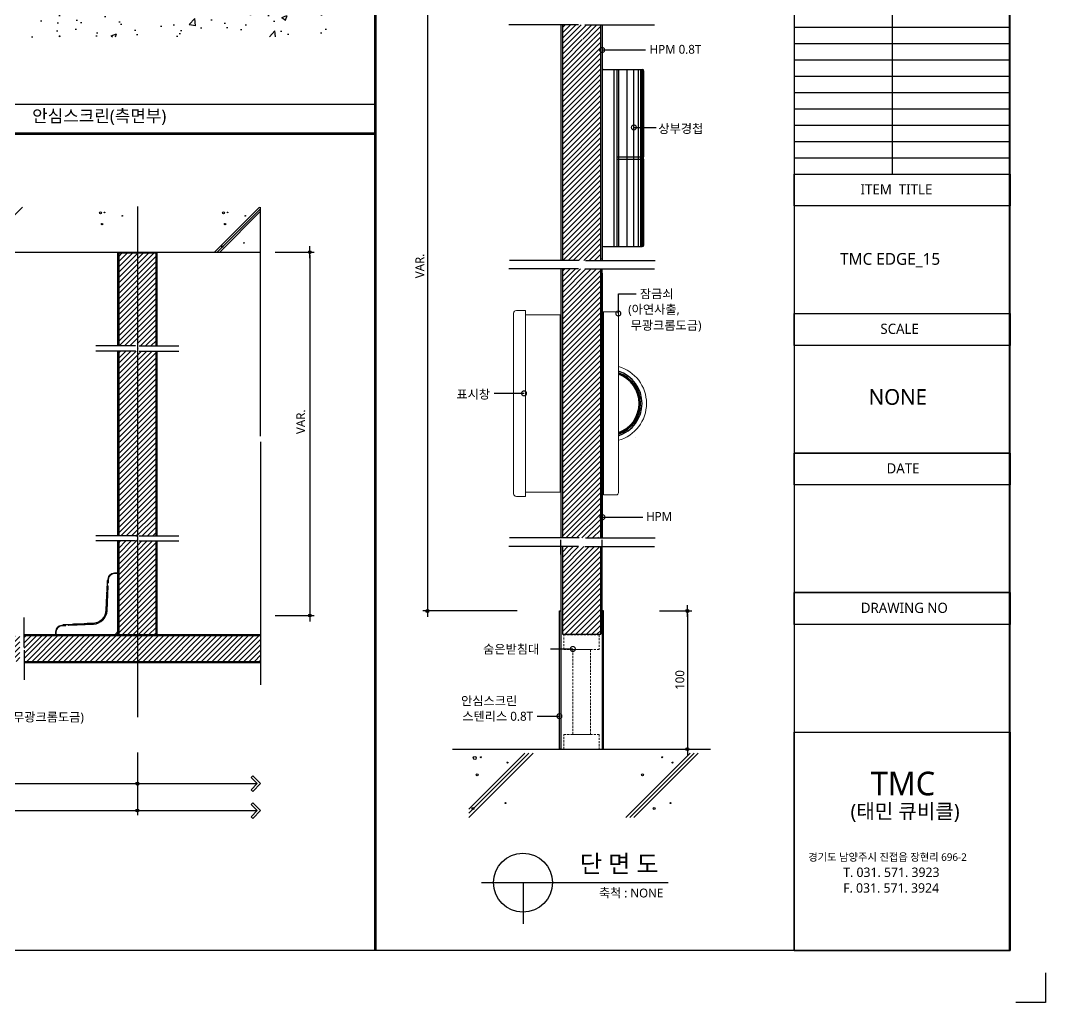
# Model space of a CAD drawing. Extents: x -256 to 8104, y -176 to 5714.
# Drawn here: x 4629 to 8104, y -176 to 3153 of the extents above; entities that cross this region are included whole.
import ezdxf
from ezdxf.enums import TextEntityAlignment as Align

# ---------------------------------------------------------------- set-up
doc = ezdxf.new("R2010")
doc.units = 0
doc.header["$LTSCALE"] = 30
doc.linetypes.add('CEN', pattern=[62, 60, -1, 0, -1])
doc.linetypes.add('HIDDEN', pattern=[0.375, 0.25, -0.125])
doc.layers.get('0').update_dxf_attribs({"linetype": 'CONTINUOUS'})
doc.layers.get('DEFPOINTS').update_dxf_attribs({"linetype": 'CONTINUOUS'})
for name, color, linetype in [('C', 2, 'CONTINUOUS'), ('curior-0Line', 252, 'CONTINUOUS'), ('DIM', 7, 'CONTINUOUS'), ('HAT', 8, 'CONTINUOUS'), ('HID', 9, 'HIDDEN'), ('TIT', 3, 'CONTINUOUS'), ('경첩', 4, 'CONTINUOUS'), ('문자', 3, 'CONTINUOUS'), ('부자재', 4, 'CONTINUOUS'), ('잠금쇠(회전형)', 4, 'CONTINUOUS'), ('중심선', 1, 'CEN'), ('치수', 1, 'CONTINUOUS'), ('판넬', 2, 'CONTINUOUS'), ('해치', 8, 'CONTINUOUS')]:
    doc.layers.add(name, color=color, linetype=linetype)
doc.styles.add('돋움', font='malgun.ttf')
doc.dimstyles.new('10', dxfattribs={"dimscale": 10, "dimtxt": 3, "dimasz": 1, "dimexe": 1.5, "dimexo": 2, "dimgap": 1, "dimtad": 1, "dimdec": 0, "dimlunit": 6, "dimtxsty": '돋움', "dimblk": 'DIMDOT', "dimcen": -1, "dimdle": 1.5, "dimclrt": 3, "dimazin": 3, "dimtfac": 1, "dimtdec": 0, "dimtix": 1, "dimtmove": 2, "dimatfit": 3, "dimldrblk": 'DIMDOT', "dimarcsym": 0})
pattern_1 = [(45, (136404.804, 5260.556), (-8.980256, 8.980256), [])]
pattern_2 = [(45, (136344.22, 5352.629), (-8.980256, 8.980256), [])]

# ---------------------------------------------------------------- blocks, each defined once
blk = doc.blocks.new('DIMDOT')
at = {"linetype": 'Continuous'}
blk.add_line((-2, 0), (2, 0), dxfattribs=at)
for radius in [0.5, 0.25]:
    blk.add_circle((0, 0), radius, dxfattribs=at)
blk = doc.blocks.new('*D412')
at = {"layer": 'DEFPOINTS', "color": 0}
for p in [(151058.6, 8926.7), (150734.6, 6587.7), (151058.6, 6587.7)]:
    blk.add_point(p, dxfattribs=at)
at = {"layer": 'DIM', "color": 0, "lineweight": -2, "ltscale": 10}
for p, q in [((151038.6, 8926.7), (150719.6, 8926.7)), ((150734.6, 8916.7), (150734.6, 6597.7)), ((151038.6, 6587.7), (150719.6, 6587.7))]:
    blk.add_line(p, q, dxfattribs=at)
at = {"layer": 'DIM', "color": 0, "lineweight": -2, "xscale": 10, "yscale": 10, "zscale": 10}
for p, rotation in [((150734.6, 8926.7), 90), ((150734.6, 6587.7), 270)]:
    blk.add_blockref('DIMDOT', p, dxfattribs=dict(at, rotation=rotation))
at = {"layer": 'DIM', "color": 3, "insert": (150709.3, 7757.2), "char_height": 30, "attachment_point": 5, "rotation": 90, "style": '돋움'}
blk.add_mtext('VAR.', dxfattribs=at)
blk = doc.blocks.new('A$C13EB2441')
for p, q in [((0.837, 7.375), (0.837, 14.115)), ((0.837, 6.74), (0.837, 0))]:
    blk.add_line(p, q)
blk = doc.blocks.new('_DOTSMALL')
at = {"color": 0, "linetype": 'ByBlock', "const_width": 0.5}
blk.add_lwpolyline([(-0.0625, 0, 1), (0.0625, 0, 1)], format="xyb", close=True, dxfattribs=at)
blk = doc.blocks.new('A$C63EC304E')
at = {"layer": '치수', "color": 1, "xscale": 2.5, "yscale": 2.5, "zscale": 2.5, "rotation": 234.3098741996962}
blk.add_blockref('_DOTSMALL', (0.31, 0.31), dxfattribs=at)
blk = doc.blocks.new('A$C2BC9653E')
at = {"layer": '치수', "xscale": 0.3333333333333333, "yscale": 0.3333333333333333, "zscale": 0.3333333333333333}
blk.add_blockref('A$C63EC304E', (0, 0), dxfattribs=at)
blk = doc.blocks.new('A$C7FC71301')
at = {"layer": '치수', "rotation": 180}
blk.add_blockref('A$C2BC9653E', (0.208, 0.208), dxfattribs=at)
blk = doc.blocks.new('A$C4A20372B')
at = {"layer": '치수'}
blk.add_blockref('A$C7FC71301', (0, 0), dxfattribs=at)
blk = doc.blocks.new('A$C566469F5')
at = {"layer": '치수'}
blk.add_blockref('A$C4A20372B', (0, 0), dxfattribs=at)
blk = doc.blocks.new('A$C7E317CD4')
at = {"layer": '해치', "xscale": 2, "yscale": 2, "zscale": 2}
blk.add_blockref('A$C566469F5', (0, 0), dxfattribs=at)
blk = doc.blocks.new('A$C601D7F27')
at = {"layer": '치수'}
blk.add_blockref('A$C7E317CD4', (0, 0), dxfattribs=at)
blk = doc.blocks.new('A$C38802C08')
at = {"layer": '치수'}
blk.add_blockref('A$C601D7F27', (0, 0), dxfattribs=at)
blk = doc.blocks.new('*D413')
at = {"layer": 'DEFPOINTS', "color": 0}
for p in [(151502.1, 6587.7), (151502.1, 6119.4), (151616.4, 6119.4)]:
    blk.add_point(p, dxfattribs=at)
at = {"layer": 'DIM', "color": 0, "lineweight": -2, "ltscale": 10}
for p, q in [((151522.1, 6587.7), (151631.4, 6587.7)), ((151616.4, 6577.7), (151616.4, 6129.4)), ((151522.1, 6119.4), (151631.4, 6119.4))]:
    blk.add_line(p, q, dxfattribs=at)
at = {"layer": 'DIM', "color": 0, "lineweight": -2, "xscale": 10, "yscale": 10, "zscale": 10}
for p, rotation in [((151616.4, 6587.7), 90), ((151616.4, 6119.4), 270)]:
    blk.add_blockref('DIMDOT', p, dxfattribs=dict(at, rotation=rotation))
at = {"layer": 'DIM', "color": 3, "insert": (151590.8, 6353.6), "char_height": 30, "attachment_point": 5, "rotation": 90, "style": '돋움'}
blk.add_mtext('100', dxfattribs=at)
blk = doc.blocks.new('*D418')
at = {"layer": 'DEFPOINTS', "color": 0}
for p in [(144997.6, 6128.1), (149751.5, 6128.1), (149751.5, 5911)]:
    blk.add_point(p, dxfattribs=at)
at = {"layer": 'DIM', "color": 0, "lineweight": -2, "ltscale": 10}
for p, q in [((144997.6, 6108.1), (144997.6, 5896)), ((149751.5, 6108.1), (149751.5, 5896)), ((145007.6, 5911), (149741.5, 5911))]:
    blk.add_line(p, q, dxfattribs=at)
at = {"layer": 'DIM', "color": 0, "lineweight": -2, "xscale": 10, "yscale": 10, "zscale": 10, "rotation": 180}
blk.add_blockref('DIMDOT', (144997.6, 5911), dxfattribs=at)
at = {"layer": 'DIM', "color": 0, "lineweight": -2, "xscale": 10, "yscale": 10, "zscale": 10}
blk.add_blockref('DIMDOT', (149751.5, 5911), dxfattribs=at)
at = {"layer": 'DIM', "color": 3, "insert": (147374.6, 5940.6), "char_height": 30, "attachment_point": 5, "style": '돋움'}
blk.add_mtext('설계치수', dxfattribs=at)
blk = doc.blocks.new('*D419')
at = {"layer": 'DEFPOINTS', "color": 0}
for p in [(148600.7, 6128.1), (149751.5, 6128.1), (149751.5, 6002.4)]:
    blk.add_point(p, dxfattribs=at)
at = {"layer": 'DIM', "color": 0, "lineweight": -2, "ltscale": 10}
for p, q in [((148600.7, 6108.1), (148600.7, 5987.4)), ((149751.5, 6108.1), (149751.5, 5987.4)), ((148610.7, 6002.4), (149741.5, 6002.4))]:
    blk.add_line(p, q, dxfattribs=at)
at = {"layer": 'DIM', "color": 0, "lineweight": -2, "xscale": 10, "yscale": 10, "zscale": 10, "rotation": 180}
blk.add_blockref('DIMDOT', (148600.7, 6002.4), dxfattribs=at)
at = {"layer": 'DIM', "color": 0, "lineweight": -2, "xscale": 10, "yscale": 10, "zscale": 10}
blk.add_blockref('DIMDOT', (149751.5, 6002.4), dxfattribs=at)
at = {"layer": 'DIM', "color": 3, "insert": (149176.1, 6032.1), "char_height": 30, "attachment_point": 5, "style": '돋움'}
blk.add_mtext('설계치수', dxfattribs=at)
blk = doc.blocks.new('*D421')
at = {"layer": 'DEFPOINTS', "color": 0}
for p in [(150198.4, 7803.8), (150198.4, 6572.4), (150336.2, 6572.4)]:
    blk.add_point(p, dxfattribs=at)
at = {"layer": 'DIM', "color": 0, "lineweight": -2, "ltscale": 10}
for p, q in [((150218.4, 7803.8), (150351.2, 7803.8)), ((150336.2, 7793.8), (150336.2, 6582.4)), ((150218.4, 6572.4), (150351.2, 6572.4))]:
    blk.add_line(p, q, dxfattribs=at)
at = {"layer": 'DIM', "color": 0, "lineweight": -2, "xscale": 10, "yscale": 10, "zscale": 10}
for p, rotation in [((150336.2, 7803.8), 90), ((150336.2, 6572.4), 270)]:
    blk.add_blockref('DIMDOT', p, dxfattribs=dict(at, rotation=rotation))
at = {"layer": 'DIM', "color": 3, "insert": (150305.4, 7229), "char_height": 30, "attachment_point": 5, "rotation": 90, "style": '돋움'}
blk.add_mtext('VAR.', dxfattribs=at)
blk = doc.blocks.new('A$C06B31977')
for p, q in [((1.26, 11.06), (1.26, 21.17)), ((1.26, 10.11), (1.26, 0))]:
    blk.add_line(p, q)
blk = doc.blocks.new('EDGE_15', base_point=(144726.3, 5436.3))
at = {"layer": 'HAT'}
h = blk.add_hatch(dxfattribs=at)
h.set_pattern_fill('ANSI31', color=256, scale=4, style=0)
h.set_pattern_definition(pattern_1)
edge = h.paths.add_edge_path()
edge.add_line((151322.4, 8525.9), (151263, 8525.9))
edge.add_arc((151260.9, 8525.9), 2.08, -54.3099, 0, ccw=False)
edge.add_arc((151260.9, 8525.9), 2.08, 125.6901, 305.6901, ccw=False)
edge.add_arc((151260.9, 8525.9), 2.08, 0, 125.6901, ccw=False)
edge.add_line((151263, 8525.9), (151322.4, 8525.9))
edge.add_line((151322.4, 8525.9), (151322.4, 8574.7))
edge.add_line((151322.4, 8574.7), (151312.2, 8574.7))
edge.add_spline(control_points=[(151309.3, 8566.9), (151310.3, 8569.5), (151311.2, 8572.1), (151312.2, 8574.7)], knot_values=[0, 0, 0, 0, 0.152076, 0.152076, 0.152076, 0.152076], degree=3, periodic=0)
edge.add_line((151312.2, 8574.7), (151257.4, 8574.7))
edge.add_line((151257.4, 8574.7), (151257.4, 7776.1))
edge.add_line((151257.4, 7776.1), (151314.1, 7776.1))
edge.add_spline(control_points=[(151314.1, 7776.1), (151317.3, 7784.9), (151320.3, 7792.7), (151322.4, 7796.5)], knot_values=[0.152076, 0.152076, 0.152076, 0.152076, 0.673721, 0.673721, 0.673721, 0.673721], degree=3, periodic=0)
edge.add_spline(control_points=[(151324.8, 7776.1), (151325.4, 7786.2), (151326.4, 7801.5), (151323.5, 7798.5), (151322.4, 7796.5)], knot_values=[0.673721, 0.673721, 0.673721, 0.673721, 1.332503, 1.60798, 1.60798, 1.60798, 1.60798], degree=3, periodic=0)
edge.add_line((151322.4, 7796.5), (151322.4, 8525.9))
h.paths.add_polyline_path([(151257.4, 8574.7), (151192.4, 8574.7), (151192.4, 7776.1), (151257.4, 7776.1)])
h = blk.add_hatch(dxfattribs=at)
h.set_pattern_fill('ANSI31', color=256, scale=4, style=0)
h.set_pattern_definition(pattern_1)
h.paths.add_polyline_path([(151257.4, 7290.6), (151192.4, 7290.6), (151192.4, 6835.1), (151257.4, 6835.1), (151257.4, 6944.5, -0.567825), (151257.4, 6948.1)])
h.paths.add_polyline_path([(151322.4, 7290.6), (151257.4, 7290.6), (151257.4, 6948.1, -0.582142), (151260.6, 6946.3), (151322.4, 6946.3)])
edge = h.paths.add_edge_path()
edge.add_line((151322.4, 6946.3), (151260.6, 6946.3))
edge.add_arc((151258.5, 6946.3), 2.08, -54.3099, 0, ccw=False)
edge.add_arc((151258.5, 6946.3), 2.08, 239.178, 305.6901, ccw=False)
edge.add_line((151257.4, 6944.5), (151257.4, 6835.1))
edge.add_line((151257.4, 6835.1), (151314.1, 6835.1))
edge.add_spline(control_points=[(151314.1, 6835.1), (151317.3, 6843.8), (151320.3, 6851.7), (151322.4, 6855.5)], knot_values=[0.152076, 0.152076, 0.152076, 0.152076, 0.673721, 0.673721, 0.673721, 0.673721], degree=3, periodic=0)
edge.add_line((151322.4, 6855.5), (151322.4, 6946.3))
h.paths.add_polyline_path([(151257.4, 7747.1), (151192.4, 7747.1), (151192.4, 7290.6), (151257.4, 7290.6)])
edge = h.paths.add_edge_path()
edge.add_line((151322.4, 7747.1), (151312.2, 7747.1))
edge.add_spline(control_points=[(151309.3, 7739.3), (151310.3, 7741.9), (151311.2, 7744.6), (151312.2, 7747.1)], knot_values=[0, 0, 0, 0, 0.152076, 0.152076, 0.152076, 0.152076], degree=3, periodic=0)
edge.add_line((151312.2, 7747.1), (151257.4, 7747.1))
edge.add_line((151257.4, 7747.1), (151257.4, 7290.6))
edge.add_line((151257.4, 7290.6), (151322.4, 7290.6))
edge.add_line((151322.4, 7290.6), (151322.4, 7747.1))
at = {"layer": 'HAT', "transparency": 33554687}
h = blk.add_hatch(dxfattribs=at)
h.set_pattern_fill('ANSI31', color=256, scale=4, style=0)
h.set_pattern_definition(pattern_1)
h.paths.add_polyline_path([(151246.8, 6806.1), (151192.4, 6806.1), (151192.4, 6509.3), (151257.4, 6509.3), (151257.4, 6806.1)])
h.paths.add_polyline_path([(151322.4, 6806.1), (151269.1, 6806.1), (151257.4, 6806.1), (151257.4, 6509.3), (151322.4, 6509.3)])
at = {"layer": '해치'}
h = blk.add_hatch(dxfattribs=at)
h.set_pattern_fill('AR-CONC', color=256, style=0)
h.set_pattern_definition([(50, (147942.97, 7100.55), (182.185, -15.939), [19.05, -209.55]), (355, (147942.97, 7100.55), (-35.243, 191.057), [15.24, -167.64]), (100.451, (147958.15, 7099.22), (146.943, 175.117), [16.19, -178.09]), (46.184, (147942.97, 7151.35), (271.079, -42.042), [28.575, -314.325]), (96.636, (147965.56, 7147.84), (237.404, 247.426), [24.285, -267.135]), (351.184, (147942.97, 7151.35), (237.405, 247.425), [22.86, -251.46]), (21, (147968.37, 7138.65), (151.615, -102.2655), [19.05, -209.55]), (326, (147968.37, 7138.65), (61.802, 184.188), [15.24, -167.64]), (71.4514, (147981, 7130.12), (213.416, 81.923), [16.19, -178.09]), (37.5, (147942.97, 7100.545), (3.0886, 84.555), [0, -165.608, 0, -170.18, 0, -168.275]), (7.5, (147942.97, 7100.545), (66.8197, 100.1806), [0, -97.028, 0, -161.798, 0, -64.135]), (327.5, (147886.33, 7100.545), (135.5906, -5.7287), [0, -63.5, 0, -198.12, 0, -262.89]), (317.5, (147860.93, 7100.55), (148.129, 25.4265), [0, -82.55, 0, -131.572, 0, -186.69])])
h.paths.add_polyline_path([(150422.5, 8534.3), (150422.5, 8637.3), (149372.4, 8637.3), (149372.4, 8534.3)])
h = blk.add_hatch(dxfattribs=at)
h.set_pattern_fill('ANSI31', color=256, scale=4, style=0)
h.set_pattern_definition([(45, (-126558.86, -50643.982), (-8.9802561, 8.9802561), [])])
edge = h.paths.add_edge_path()
edge.add_line((149751.5, 7800.5), (149689.1, 7800.5))
edge.add_line((149689.1, 7800.5), (149688.2, 7799.6))
edge.add_line((149688.2, 7799.6), (149688.2, 7699.2))
edge.add_line((149688.2, 7699.2), (149731.1, 7699.2))
edge.add_line((149731.1, 7699.2), (149731.1, 7657.6))
edge.add_line((149731.1, 7657.6), (149688.2, 7657.6))
edge.add_line((149688.2, 7657.6), (149688.2, 7485.9))
edge.add_line((149688.2, 7485.9), (149744.8, 7485.9))
edge.add_spline(control_points=[(149744.8, 7485.9), (149747.6, 7493.6), (149753.6, 7508.9), (149749.7, 7478), (149751.3, 7475.5), (149751.5, 7475.5)], knot_values=[0.456227, 0.456227, 0.456227, 0.456227, 2.847595, 6.178025, 6.737145, 6.737145, 6.737145, 6.737145], degree=3, periodic=0)
edge.add_spline(control_points=[(149751.2, 7475.7), (149751.3, 7478.7), (149751.3, 7481.5), (149750.8, 7481.8), (149750.7, 7481.8)], knot_values=[0.891967, 0.891967, 0.891967, 0.891967, 1.280656, 1.337888, 1.337888, 1.337888, 1.337888], degree=3, periodic=0)
edge.add_line((149751.5, 7475.5), (149751.5, 7800.5))
edge = h.paths.add_edge_path()
edge.add_line((149814.9, 7800.5), (149751.5, 7800.5))
edge.add_line((149751.5, 7800.5), (149751.5, 7475.5))
edge.add_spline(control_points=[(149751.5, 7475.5), (149752.7, 7475.3), (149754.9, 7479.6), (149757.6, 7485.9)], knot_values=[6.737145, 6.737145, 6.737145, 6.737145, 8.913909, 8.913909, 8.913909, 8.913909], degree=3, periodic=0)
edge.add_spline(control_points=[(149757.6, 7485.9), (149759.6, 7490.7), (149762, 7496.7), (149764.3, 7502.7)], knot_values=[8.913909, 8.913909, 8.913909, 8.913909, 10.573873, 10.573873, 10.573873, 10.573873], degree=3, periodic=0)
edge.add_line((149757.6, 7485.9), (149814.9, 7485.9))
edge.add_line((149814.9, 7485.9), (149814.9, 7657.6))
edge.add_line((149814.9, 7657.6), (149772, 7657.6))
edge.add_line((149772, 7657.6), (149772, 7699.2))
edge.add_line((149772, 7699.2), (149814.9, 7699.2))
edge.add_line((149814.9, 7699.2), (149814.9, 7800.5))
h.paths.add_polyline_path([(149814.9, 7699.2), (149772, 7699.2), (149772, 7657.6), (149814.9, 7657.6)], flags=16)
h.paths.add_polyline_path([(149731.1, 7699.2), (149688.2, 7699.2), (149688.2, 7657.6), (149731.1, 7657.6)], flags=16)
h = blk.add_hatch(dxfattribs=at)
h.set_pattern_fill('ANSI31', color=256, scale=4, style=0)
h.set_pattern_definition([(45, (149751.543, 7155.466), (-8.98026, 8.98026), [])])
h.paths.add_polyline_path([(149814.9, 7468.8), (149688.2, 7468.8), (149688.2, 6842.1), (149814.9, 6842.1)])
at = {"layer": '해치', "transparency": 33554687}
h = blk.add_hatch(dxfattribs=at)
h.set_pattern_fill('ANSI31', color=256, scale=4)
h.set_pattern_definition(pattern_2)
edge = h.paths.add_edge_path()
edge.add_spline(control_points=[(149751.5, 6814.6), (149751.3, 6814.6), (149750.2, 6816.4), (149751, 6826.3), (149751.2, 6831.9)], knot_values=[1.337888, 1.337888, 1.337888, 1.337888, 1.524261, 2.245715, 2.245715, 2.245715, 2.245715], degree=3, periodic=0)
edge.add_spline(control_points=[(149751.5, 6831.7), (149751.3, 6831.7), (149749.7, 6834.2), (149753.6, 6865.1), (149747.6, 6849.8), (149744.8, 6842.1)], knot_values=[0.152076, 0.152076, 0.152076, 0.152076, 0.338449, 1.448592, 2.245715, 2.245715, 2.245715, 2.245715], degree=3, periodic=0)
edge.add_spline(control_points=[(149751.2, 6831.9), (149751.3, 6834.9), (149751.3, 6837.7), (149750.8, 6838), (149750.7, 6838)], knot_values=[0.891967, 0.891967, 0.891967, 0.891967, 1.280656, 1.337888, 1.337888, 1.337888, 1.337888], degree=3, periodic=0)
edge.add_spline(control_points=[(149750.7, 6838), (149749.7, 6838.1), (149747.4, 6832.1), (149744.8, 6825)], knot_values=[0.152076, 0.152076, 0.152076, 0.152076, 0.891967, 0.891967, 0.891967, 0.891967], degree=3, periodic=0)
edge.add_spline(control_points=[(149743.2, 6820.5), (149743.7, 6822), (149744.2, 6823.6), (149744.8, 6825)], knot_values=[0, 0, 0, 0, 0.152076, 0.152076, 0.152076, 0.152076], degree=3, periodic=0)
edge.add_line((149744.8, 6825), (149688.2, 6825))
edge.add_line((149688.2, 6825), (149688.2, 6652.6))
edge.add_line((149688.2, 6652.6), (149732.9, 6652.6))
edge.add_line((149732.9, 6652.6), (149732.9, 6611))
edge.add_line((149732.9, 6611), (149688.2, 6611))
edge.add_line((149688.2, 6611), (149688.2, 6506.8))
edge.add_line((149688.2, 6506.8), (149751.5, 6506.8))
edge.add_line((149751.5, 6506.8), (149751.5, 6814.5))
h.paths.add_polyline_path([(149814.9, 6652.6), (149770.1, 6652.6), (149770.1, 6611), (149814.9, 6611)])
h.paths.add_polyline_path([(149732.9, 6652.6), (149688.2, 6652.6), (149688.2, 6611), (149732.9, 6611)], flags=16)
h = blk.add_hatch(dxfattribs=at)
h.set_pattern_fill('ANSI31', color=256, scale=4)
h.set_pattern_definition(pattern_2)
h.paths.add_polyline_path([(149814.9, 6764), (149751.5, 6764), (149751.5, 6506.8), (149814.9, 6506.8), (149814.9, 6611), (149770.1, 6611), (149770.1, 6652.6), (149814.9, 6652.6)])
edge = h.paths.add_edge_path()
edge.add_line((149814.9, 6825), (149757.6, 6825))
edge.add_spline(control_points=[(149757.6, 6825), (149754.9, 6818.7), (149752.7, 6814.4), (149751.5, 6814.6)], knot_values=[2.245715, 2.245715, 2.245715, 2.245715, 2.971303, 2.971303, 2.971303, 2.971303], degree=3, periodic=0)
edge.add_line((149751.5, 6814.6), (149751.5, 6764))
edge.add_line((149751.5, 6764), (149814.9, 6764))
edge.add_line((149814.9, 6764), (149814.9, 6825))
h = blk.add_hatch(dxfattribs=at)
h.set_pattern_fill('ANSI31', color=256, scale=4, style=0)
h.set_pattern_definition(pattern_2)
h.paths.add_polyline_path([(149367.6, 6455.2), (149367.6, 6464.7), (149367.6, 6503.4), (149751.5, 6503.4), (149751.5, 6416.8), (149367.6, 6416.8)])
edge = h.paths.add_edge_path()
edge.add_line((149353, 6455.2), (149353, 6464.7))
edge.add_line((149353, 6464.7), (149353, 6503.4))
edge.add_line((149353, 6503.4), (148720.5, 6503.4))
edge.add_line((148720.5, 6503.4), (148720.5, 6462.2))
edge.add_arc((148720.5, 6460.1), 2.08, -35.6901, 90, ccw=False)
edge.add_arc((148720.5, 6460.1), 2.08, 270, 324.3099, ccw=False)
edge.add_line((148720.5, 6458), (148720.5, 6416.8))
edge.add_line((148720.5, 6416.8), (149353, 6416.8))
edge.add_line((149353, 6416.8), (149353, 6455.2))
h.paths.add_polyline_path([(148595.7, 6503.4), (148595.7, 6416.8), (148720.5, 6416.8), (148720.5, 6458, -0.610943), (148718.9, 6461.3, -0.241509), (148720.5, 6462.2), (148720.5, 6503.4)])
h.paths.add_polyline_path([(150169.2, 6503.4), (149751.5, 6503.4), (149751.5, 6416.8), (150169.2, 6416.8)])
at = {"color": 8}
blk.add_line((149173, 8305.6), (150558.3, 8305.6), dxfattribs=at)
for p, q in [((150169.2, 7180.2), (150169.2, 7956.9)), ((144997.6, 7803.8), (150169.2, 7803.8)), ((149744.9, 7485.9), (149610.1, 7485.9)), ((149757.6, 7485.9), (149892.4, 7485.9)), ((150169.2, 7161.1), (150169.2, 6337.8)), ((149744.9, 6842.1), (149610.1, 6842.1)), ((149757.6, 6842.1), (149892.4, 6842.1)), ((150820.3, 6119.4), (151694.6, 6119.4))]:
    blk.add_line(p, q)
at = {"color": 2}
for p, q in [((152830.4, 5360.6), (152830.4, 5260.6)), ((152830.4, 5360.6), (152830.4, 5260.6)), ((152830.4, 5360.6), (152830.4, 5260.6)), ((152830.4, 5260.6), (152730.4, 5260.6)), ((152830.4, 5260.6), (152730.4, 5260.6)), ((152830.4, 5260.6), (152730.4, 5260.6))]:
    blk.add_line(p, q, dxfattribs=at)
for points in [[(144725.6, 10974.7), (151977.9, 10974.7), (151977.9, 5436.4), (144725.6, 5436.4)], [(144725.6, 10974.7), (151977.9, 10974.7), (151977.9, 5436.4), (144725.6, 5436.4)], [(144725.6, 10974.7), (152707.5, 10974.7), (152707.5, 5436.4), (144725.6, 5436.4)], [(151182.4, 6587.7), (151187.4, 6587.7), (151187.4, 6119.4), (151182.4, 6119.4)], [(151332.4, 6587.7), (151327.4, 6587.7), (151327.4, 6119.4), (151332.4, 6119.4)]]:
    blk.add_lwpolyline(points, close=True, dxfattribs=at)
at = {"color": 8, "const_width": 10}
for points in [[(150558.3, 5436.4), (150558.3, 10974.7)], [(144773.7, 8205.6), (150558.3, 8205.6)]]:
    blk.add_lwpolyline(points, dxfattribs=at)
at = {"layer": 'C'}
for p, q in [((151192.4, 8574.7), (151192.4, 7776.1)), ((151322.4, 7776.1), (151322.4, 8574.7)), ((151192.4, 7747.1), (151192.4, 6835.1)), ((151322.4, 6835.1), (151322.4, 7747.1)), ((151192.4, 6806.1), (151192.4, 6509.3)), ((151322.4, 6509.3), (151322.4, 6806.1)), ((150169.2, 6503.4), (149367.6, 6503.4)), ((151192.4, 6509.3), (151322.4, 6509.3)), ((149367.6, 6416.8), (150169.2, 6416.8))]:
    blk.add_line(p, q, dxfattribs=at)
at = {"layer": 'curior-0Line'}
for p, q in [((151977.9, 10974.7), (151977.9, 5437.2)), ((152310.5, 8622.3), (152310.5, 8068.5)), ((151978.3, 8566.9), (152710.4, 8566.9)), ((151978.3, 8511.5), (152710.4, 8511.5)), ((151978.3, 8456.1), (152710.4, 8456.1)), ((151978.3, 8400.8), (152710.4, 8400.8)), ((151978.3, 8345.4), (152710.4, 8345.4)), ((151978.3, 8290), (152710.4, 8290)), ((151978.3, 8234.6), (152710.4, 8234.6)), ((151978.3, 8179.3), (152710.4, 8179.3)), ((151978.3, 8123.9), (152710.4, 8123.9)), ((151978.3, 8068.5), (152710.4, 8068.5))]:
    blk.add_line(p, q, dxfattribs=at)
for points in [[(152710.4, 10974.7), (151977.9, 10974.7), (151977.9, 5436.4), (152710.4, 5436.4)], [(151978.3, 8068.5), (152710.4, 8068.5), (152710.4, 7960.8), (151978.3, 7960.8)], [(151978.3, 7595.6), (152710.4, 7595.6), (152710.4, 7487.9), (151978.3, 7487.9)], [(151978.3, 6649.8), (152710.4, 6649.8), (152710.4, 7122.7), (151978.3, 7122.7)], [(151978.3, 7122.7), (152710.4, 7122.7), (152710.4, 7015), (151978.3, 7015)], [(151978.3, 6176.9), (152710.4, 6176.9), (152710.4, 6649.8), (151978.3, 6649.8)], [(151978.3, 6649.8), (152710.4, 6649.8), (152710.4, 6542.1), (151978.3, 6542.1)], [(152710.4, 5437.2), (151978.6, 5437.2), (151978.6, 6176.9), (152710.4, 6176.9)]]:
    blk.add_lwpolyline(points, close=True, dxfattribs=at)
at = {"layer": 'DIM', "ltscale": 10}
for p, q in [((150136.8, 6023.5), (150142.5, 6029.2)), ((150157.8, 6002.4), (150136.8, 6023.5)), ((150169.2, 6002.4), (150142.5, 6029.2)), ((149751.5, 6002.4), (150157.8, 6002.4)), ((150157.8, 6002.4), (150136.8, 5981.4)), ((150136.8, 5981.4), (150142.5, 5975.7)), ((150169.2, 6002.4), (150142.5, 5975.7)), ((149751.5, 5911), (150157.8, 5911)), ((150136.8, 5932), (150142.5, 5937.8)), ((150157.8, 5911), (150136.8, 5932)), ((150157.8, 5911), (150136.8, 5889.9)), ((150169.2, 5911), (150142.5, 5937.8)), ((150169.2, 5911), (150142.5, 5884.2)), ((150136.8, 5889.9), (150142.5, 5884.2))]:
    blk.add_line(p, q, dxfattribs=at)
at = {"layer": 'HAT'}
for radius, start, end in [(114.6, 287.404, 72.596), (109.6, 288.2251, 71.7749), (106.6, 288.7568, 71.2432), (104.6, 289.1292, 70.8708)]:
    blk.add_arc((151348.1, 7291.1), radius, start, end, dxfattribs=at)
at = {"layer": 'HID', "lineweight": 15}
for points in [[(151197.4, 6506.9), (151317.4, 6506.9), (151317.4, 6456.9), (151197.4, 6456.9)], [(151227.4, 6456.9), (151287.4, 6456.9), (151287.4, 6169.4), (151227.4, 6169.4)], [(151197.4, 6169.4), (151317.4, 6169.4), (151317.4, 6119.4), (151197.4, 6119.4)]]:
    blk.add_lwpolyline(points, close=True, dxfattribs=at)
at = {"layer": 'TIT', "color": 7}
for p, q in [((150918.7, 5666.8), (151551.4, 5666.8)), ((151059, 5666.8), (151059, 5526.8))]:
    blk.add_line(p, q, dxfattribs=at)
blk.add_circle((151058.7, 5666.8), 100, dxfattribs=at)
at = {"layer": '경첩', "color": 4, "linetype": 'Continuous', "lineweight": 15}
for p, q in [((149673.6, 6714.4), (149673.6, 6716.8)), ((149684.2, 6716.8), (149673.6, 6716.8)), ((149673.6, 6714.4), (149684.2, 6714.4)), ((149684.2, 6714.4), (149684.2, 6716.8)), ((149684.2, 6694.4), (149684.2, 6714.4)), ((149650.6, 6672.5), (149646.6, 6588.8)), ((149648.8, 6685.7), (149647.7, 6660.5)), ((149648.8, 6685.7), (149651.1, 6683.5)), ((149649.9, 6691.3), (149651.4, 6689.8)), ((149651.7, 6695.9), (149650.6, 6672.5)), ((149653.4, 6682.3), (149654, 6695.8)), ((149684.2, 6691.1), (149684.2, 6693.4)), ((149684.2, 6691.1), (149684.2, 6520.8)), ((149646.8, 6641.6), (149645.5, 6614.8)), ((149646.8, 6641.6), (149649, 6639.3)), ((149647.2, 6651), (149646.9, 6644.7)), ((149646.9, 6644.7), (149649.1, 6642.5)), ((149647.2, 6651), (149649.4, 6648.8)), ((149647.4, 6654.2), (149649.6, 6651.9)), ((149647.7, 6660.5), (149649.9, 6658.2)), ((149648.9, 6588.7), (149652.9, 6672.4)), ((149645.2, 6608.5), (149644.8, 6600)), ((149645.2, 6608.5), (149647.4, 6606.3)), ((149645.5, 6614.7), (149645.3, 6610.8)), ((149645.3, 6610.8), (149647.5, 6608.5)), ((149645.5, 6614.8), (149647.7, 6612.6)), ((149645.5, 6614.7), (149647.7, 6612.5)), ((149639.1, 6570.1), (149640.8, 6568.3)), ((149640.2, 6572.3), (149641.9, 6570.5)), ((149641.7, 6576), (149643.5, 6574.2)), ((149645.1, 6578.9), (149643.1, 6580.9)), ((149643.2, 6580.9), (149645.1, 6579)), ((149643.8, 6584.4), (149645.9, 6582.3)), ((149644.1, 6586.4), (149646.2, 6584.3)), ((149644.6, 6594.9), (149644.3, 6588.9)), ((149644.8, 6599), (149644.6, 6595.9)), ((149644.6, 6595.9), (149646.8, 6593.6)), ((149644.6, 6595.9), (149644.6, 6594.9)), ((149644.6, 6594.9), (149646.8, 6592.7)), ((149644.8, 6600), (149647, 6597.7)), ((149644.8, 6600), (149644.8, 6599)), ((149644.8, 6599), (149647, 6596.8)), ((149518.4, 6540.4), (149495.1, 6539.3)), ((149495.2, 6537), (149508.7, 6537.6)), ((149499.7, 6541.1), (149500.5, 6541.9)), ((149499.7, 6541.1), (149501.2, 6539.6)), ((149530.5, 6543.3), (149500.5, 6541.9)), ((149602.2, 6544.4), (149518.4, 6540.4)), ((149518.6, 6538.1), (149602.3, 6542)), ((149530.5, 6543.3), (149532.7, 6541.1)), ((149536.8, 6543.6), (149539, 6541.4)), ((149540, 6543.8), (149542.2, 6541.5)), ((149571.5, 6545.3), (149546.3, 6544.1)), ((149546.3, 6544.1), (149548.5, 6541.8)), ((149571.5, 6545.3), (149573.7, 6543)), ((149577.8, 6545.6), (149580, 6543.3)), ((149580.9, 6545.7), (149583.2, 6543.5)), ((149599.8, 6546.6), (149587.2, 6546)), ((149587.2, 6546), (149589.5, 6543.8)), ((149602.1, 6546.7), (149599.8, 6546.6)), ((149599.8, 6546.6), (149602.1, 6544.4)), ((149611.5, 6548.2), (149613.4, 6546.3)), ((149616.4, 6549.8), (149618.2, 6548)), ((149618.7, 6550.8), (149620.5, 6549.1)), ((149623, 6553.1), (149624.7, 6551.4)), ((149625, 6554.4), (149626.7, 6552.7)), ((149635.2, 6564), (149636.9, 6562.4)), ((149636.6, 6566), (149638.3, 6564.3)), ((149476.5, 6517.4), (149474.2, 6517.4)), ((149474.2, 6517.4), (149474.2, 6506.8)), ((149474.2, 6506.8), (149476.5, 6506.8)), ((149476.5, 6506.8), (149476.5, 6517.4)), ((149476.5, 6506.8), (149496.6, 6506.8)), ((149497.5, 6506.8), (149499.9, 6506.8)), ((149670.2, 6506.8), (149499.9, 6506.8))]:
    blk.add_line(p, q, dxfattribs=at)
at = {"layer": '경첩', "color": 4, "linetype": 'Continuous', "lineweight": 15, "flags": 128}
for points in [[(149649.1, 6690.5), (149649, 6689.5), (149649, 6688.3), (149648.9, 6687), (149648.8, 6685.7)], [(149649.1, 6690.5), (149649.2, 6690.6), (149649.4, 6690.8), (149649.5, 6690.9), (149649.7, 6691.1), (149649.8, 6691.1), (149649.8, 6691.2), (149649.9, 6691.2), (149649.9, 6691.3)], [(149650.6, 6672.5), (149650.6, 6672.5), (149650.7, 6672.5), (149651, 6672.5), (149651.2, 6672.5), (149651.6, 6672.5), (149652, 6672.5), (149652.4, 6672.5), (149652.9, 6672.4)], [(149654, 6695.8), (149653.5, 6695.8), (149653.1, 6695.8), (149652.7, 6695.8), (149652.3, 6695.8), (149652.1, 6695.9), (149651.8, 6695.9), (149651.7, 6695.9), (149651.7, 6695.9)], [(149647.7, 6660.5), (149647.6, 6659.2), (149647.5, 6658.1), (149647.5, 6657), (149647.4, 6656), (149647.4, 6655.2), (149647.4, 6654.7), (149647.4, 6654.3), (149647.4, 6654.2)], [(149645.3, 6610.8), (149645.3, 6610.1), (149645.2, 6609.3), (149645.2, 6608.5)], [(149645.5, 6614.8), (149645.5, 6614.8), (149645.5, 6614.7)], [(149643.2, 6580.9), (149643.2, 6580.9), (149643.2, 6580.9)], [(149644.1, 6586.4), (149643.9, 6584.9), (149643.8, 6584.4)], [(149646.6, 6588.8), (149646.7, 6588.8), (149646.8, 6588.8), (149647, 6588.8), (149647.3, 6588.8), (149647.6, 6588.7), (149648.1, 6588.7), (149648.5, 6588.7), (149648.9, 6588.7)], [(149495.2, 6537), (149495.2, 6537.5), (149495.2, 6537.9), (149495.2, 6538.3), (149495.1, 6538.6), (149495.1, 6538.9), (149495.1, 6539.1), (149495.1, 6539.3), (149495.1, 6539.3)], [(149518.4, 6540.4), (149518.4, 6540.4), (149518.5, 6540.2), (149518.5, 6540), (149518.5, 6539.7), (149518.5, 6539.4), (149518.5, 6539), (149518.5, 6538.6), (149518.6, 6538.1)], [(149536.8, 6543.6), (149536.7, 6543.6), (149536.3, 6543.6), (149535.8, 6543.6), (149535, 6543.5), (149534, 6543.5), (149532.9, 6543.4), (149531.7, 6543.4), (149530.5, 6543.3)], [(149546.3, 6544.1), (149545.2, 6544), (149544.1, 6544), (149543.1, 6543.9), (149542.2, 6543.9), (149541.4, 6543.8), (149540.8, 6543.8), (149540.3, 6543.8), (149540.1, 6543.8), (149540, 6543.8)], [(149577.8, 6545.6), (149577.7, 6545.6), (149577.3, 6545.5), (149576.7, 6545.5), (149575.9, 6545.5), (149575, 6545.4), (149573.9, 6545.4), (149572.7, 6545.3), (149571.5, 6545.3)], [(149587.2, 6546), (149586, 6545.9), (149584.8, 6545.9), (149583.7, 6545.8), (149582.8, 6545.8), (149582, 6545.8), (149581.4, 6545.7), (149581.1, 6545.7), (149580.9, 6545.7)], [(149602.2, 6544.4), (149602.2, 6544.3), (149602.2, 6544.2), (149602.2, 6544), (149602.2, 6543.7), (149602.2, 6543.3), (149602.3, 6542.9), (149602.3, 6542.5), (149602.3, 6542)]]:
    blk.add_lwpolyline(points, dxfattribs=at)
at = {"layer": '경첩', "color": 4, "linetype": 'Continuous', "lineweight": 15}
for centre, radius, start, end in [((149673.6, 6694.8), 21.9, 90, 177.3017), ((149673.6, 6694.8), 19.6, 90, 177.3017), ((149600, 6591), 46.7, 272.6983, 357.3017), ((149600, 6591), 49, 272.6983, 357.3017), ((149600, 6591), 44.3, 325.6151, 331.8264), ((149600, 6591), 44.3, 335.0052, 340.234), ((149600, 6591), 44.3, 340.234, 346.7569), ((149600, 6591), 44.3, 346.8377, 351.3944), ((149600, 6591), 44.3, 354.0912, 357.3017), ((149496.1, 6517.4), 21.9, 92.6983, 180), ((149496.1, 6517.4), 19.6, 92.6983, 180), ((149600, 6591), 44.3, 272.6983, 285), ((149600, 6591), 44.3, 284.9998, 291.7506), ((149600, 6591), 44.3, 294.9948, 301.2998), ((149600, 6591), 44.3, 301.2991, 304.3858), ((149600, 6591), 44.3, 304.3849, 322.5608), ((149600, 6591), 44.3, 322.5612, 325.6145), ((149670.2, 6520.8), 14, 270, 0)]:
    blk.add_arc(centre, radius, start, end, dxfattribs=at)
at = {"layer": '부자재'}
for p, q in [((151327.4, 8418.7), (151327.4, 7826.7)), ((151331.4, 8422.7), (151463.4, 8422.7)), ((151367.4, 8422.7), (151367.4, 7822.7)), ((151377.5, 8422.7), (151377.5, 7822.7)), ((151467.4, 8418.7), (151467.4, 8126.7)), ((151377.5, 8126.7), (151467.4, 8126.7)), ((151377.5, 8118.7), (151467.4, 8118.7)), ((151466.2, 8126.7), (151466.2, 8118.7)), ((151467.4, 8118.7), (151467.4, 7826.7)), ((151331.4, 7822.7), (151463.4, 7822.7))]:
    blk.add_line(p, q, dxfattribs=at)
for centre, start, end in [((151331.4, 8418.7), 90, 180), ((151463.4, 8418.7), 0, 90), ((151331.4, 7826.7), 180, 270), ((151463.4, 7826.7), 270, 0)]:
    blk.add_arc(centre, 4, start, end, dxfattribs=at)
at = {"layer": '잠금쇠(회전형)', "linetype": 'Continuous', "lineweight": 15}
for p, q in [((151026.5, 7597.1), (151026.5, 6985.2)), ((151036.5, 7606.1), (151067.4, 7606.1)), ((151067.4, 7606.1), (151067.4, 6976.1)), ((151185.5, 7591.9), (151067.4, 7591.9)), ((151185.5, 7591.9), (151185.5, 6990.4)), ((151187.4, 6993.2), (151187.4, 7589)), ((151327.4, 7596.1), (151327.4, 6981.1)), ((151332.4, 7601.1), (151375.4, 7601.1)), ((151332.4, 6981.1), (151332.4, 7601.1)), ((151382.4, 7594.1), (151382.4, 6988.1)), ((151441.2, 7174.7), (151441.2, 7174.6)), ((151185.5, 6990.4), (151067.4, 6990.4)), ((151067.4, 6976.1), (151036.5, 6976.1)), ((151375.4, 6981.1), (151332.4, 6981.1))]:
    blk.add_line(p, q, dxfattribs=at)
for centre, radius, start, end in [((151036.5, 7596.1), 10, 90, 174.5584), ((151184.4, 7589), 3, 0, 69.2996), ((151332.4, 7596.1), 5, 90, 180), ((151375.4, 7594.1), 7, 0, 90), ((151348.1, 7291.1), 129.6, 285.3368, 74.6632), ((151184.4, 6993.2), 3, 290.7004, 0), ((151332.4, 6986.1), 5, 180, 270), ((151375.4, 6988.1), 7, 270, 0), ((151036.5, 6986.1), 10, 185.4416, 270)]:
    blk.add_arc(centre, radius, start, end, dxfattribs=at)
at = {"layer": '중심선'}
blk.add_line((149751.5, 7959.2), (149751.5, 6227.4), dxfattribs=at)
at = {"layer": '치수'}
for p, q in [((151326.4, 8489.3), (151474.5, 8489.3)), ((151433.9, 8226.8), (151510.4, 8226.8)), ((151382.2, 7596), (151382.2, 7662.9)), ((151382.2, 7662.9), (151442.4, 7662.9)), ((151062.4, 7325.2), (150961, 7325.2)), ((151327.4, 6905.6), (151465.7, 6905.6)), ((151152, 6458.9), (151228, 6458.9)), ((151106.4, 6231.1), (151182.4, 6231.1))]:
    blk.add_line(p, q, dxfattribs=at)
at = {"layer": '판넬', "color": 1}
for p, q in [((151187.4, 8574.7), (151187.4, 7776.1)), ((151327.4, 8574.7), (151327.4, 7776.1)), ((151187.4, 8542.4), (151187.4, 7822.4)), ((151327.4, 8542.4), (151327.4, 7822.4)), ((149684.2, 7803.8), (149684.2, 7485.9)), ((149818.9, 7485.9), (149818.9, 7803.8)), ((151187.4, 7747.1), (151187.4, 6835.1)), ((151327.4, 6835.1), (151327.4, 7747.1)), ((151327.4, 7732.2), (151327.4, 6835.1)), ((149684.2, 7468.8), (149684.2, 7153.2)), ((149818.9, 7153.2), (149818.9, 7468.8)), ((149684.2, 7153.2), (149684.2, 6842.1)), ((149818.9, 6842.1), (149818.9, 7153.2)), ((149684.2, 6825), (149684.2, 6506.8)), ((149818.9, 6506.8), (149818.9, 6825)), ((151187.4, 6779), (151187.4, 6828.4)), ((151327.4, 6779), (151327.4, 6828.4)), ((151187.4, 6806.1), (151187.4, 6509.3)), ((151327.4, 6509.3), (151327.4, 6806.1)), ((150169.2, 6506.8), (149367.6, 6506.8)), ((149367.6, 6413.4), (150169.2, 6413.4))]:
    blk.add_line(p, q, dxfattribs=at)
at = {"layer": '판넬'}
for p, q in [((149688.2, 7800.5), (149688.2, 7485.9)), ((149814.9, 7800.5), (149688.2, 7800.5)), ((149814.9, 7485.9), (149814.9, 7800.5)), ((149688.2, 7468.8), (149688.2, 7153.2)), ((149814.9, 7153.2), (149814.9, 7468.8)), ((149688.2, 7153.2), (149688.2, 6842.1)), ((149814.9, 6842.1), (149814.9, 7153.2)), ((149688.2, 6825), (149688.2, 6506.8)), ((149814.9, 6506.8), (149814.9, 6825))]:
    blk.add_line(p, q, dxfattribs=at)
at = {"layer": '해치'}
for p, q in [((151383.6, 7822.7), (151383.6, 8422.7)), ((151411.6, 7822.7), (151411.6, 8422.7)), ((151434.3, 7822.7), (151434.3, 8422.7)), ((151451, 7822.7), (151451, 8422.7)), ((151458.5, 7822.7), (151458.5, 8422.7)), ((151462.3, 7822.7), (151462.3, 8422.7)), ((151464.9, 7822.7), (151464.9, 8422.7)), ((151466.4, 7822.7), (151466.4, 8422.7)), ((151466.9, 8126.7), (151466.9, 8422.7)), ((151467.2, 8126.7), (151467.2, 8422.7)), ((151466.9, 7822.7), (151466.9, 8118.7)), ((151467.2, 7822.7), (151467.2, 8118.7)), ((149209, 7803.8), (149362.2, 7956.9)), ((150013, 7803.8), (150166.1, 7956.9)), ((150030.6, 7803.8), (150169.2, 7942.4)), ((150875, 5915.8), (151065.2, 6106)), ((150875, 5888), (151093.1, 6106)), ((151407.1, 5888), (151625.2, 6106)), ((151434.9, 5888), (151653, 6106))]:
    blk.add_line(p, q, dxfattribs=at)
at = {"layer": '해치', "color": 2}
for p, q in [((150021.8, 7803.8), (150169.2, 7951.3)), ((150875, 5901.9), (151079.1, 6106)), ((151421, 5888), (151639.1, 6106))]:
    blk.add_line(p, q, dxfattribs=at)
at = {"layer": '해치'}
for centre, radius in [((149626.4, 7937.4), 3.36), ((149640.2, 7938.9), 1.12), ((149700.2, 7927), 1.12), ((150043.4, 7937.4), 3.36), ((150057.3, 7938.9), 1.12), ((150117.3, 7927), 1.12), ((149631.9, 7899), 2.24), ((150049, 7899), 2.24), ((150039.4, 7822.9), 2.24), ((150112.9, 7835.2), 1.12), ((150895.4, 6089.4), 5.04), ((150916.2, 6091.8), 1.68), ((151530.9, 6091.8), 1.68), ((151006.2, 6073.9), 1.68), ((151566.1, 6073.9), 1.68), ((150903.8, 6031.9), 3.36), ((151463.7, 6031.9), 3.36), ((150889.4, 5917.8), 3.36), ((150999.5, 5936.3), 1.68), ((151504, 5917.8), 3.36), ((151559.4, 5936.3), 1.68)]:
    blk.add_circle(centre, radius, dxfattribs=at)
at = {"rotation": 270}
for p, xscale, yscale, zscale in [((151010.9, 8604), 35, 35, 35), ((151012.9, 7805.4), 35, 35, 35), ((151010.9, 7776.4), 35, 35, 35), ((149610.1, 7485.5), 20, 20, 20), ((149610.1, 6841.7), 20, 20, 20), ((151012.9, 6864.4), 35, 35, 35), ((151010.9, 6835.4), 35, 35, 35)]:
    blk.add_blockref('A$C13EB2441', p, dxfattribs=dict(at, xscale=xscale, yscale=yscale, zscale=zscale))
at = {"xscale": 10, "yscale": 10, "zscale": 10}
blk.add_blockref('A$C06B31977', (149355.1, 6354.1), dxfattribs=at)
at = {"layer": '해치', "xscale": -20, "yscale": 20, "zscale": 20, "rotation": 180}
for p in [(151323.2, 8493.5), (151430.7, 8230.9), (151324.2, 6909.8)]:
    blk.add_blockref('A$C38802C08', p, dxfattribs=at)
at = {"layer": '해치', "yscale": 20, "zscale": 20}
for p, xscale in [((151386.3, 7591.9), -20), ((151066.6, 7321.1), -20), ((151223.8, 6454.7), 20), ((151178.2, 6226.9), 20)]:
    blk.add_blockref('A$C38802C08', p, dxfattribs=dict(at, xscale=xscale))
at = {"layer": 'curior-0Line', "color": 8, "char_height": 34.554, "attachment_point": 1}
for s, insert, width in [('{\\fMalgun Gothic|b0|i0|c129|p50;\\C0;ITEM  TITLE}', (152203.3, 8034.3), 397.448), ('{\\fMalgun Gothic|b0|i0|c129|p50;\\C0;SCALE}', (152270.6, 7561.4), 191.895), ('{\\fMalgun Gothic|b0|i0|c129|p50;\\C0;DATE}', (152291.6, 7088.5), 397.448), ('{\\fMalgun Gothic|b0|i0|c129|p50;\\C0;DRAWING NO}', (152204.4, 6615.6), 453.028)]:
    blk.add_mtext(s, dxfattribs=dict(at, insert=insert, width=width))
at = {"layer": 'curior-0Line', "color": 3, "width": 510.128, "attachment_point": 1}
for s, insert, char_height in [('{\\f맑은 고딕;TMC EDGE_15}', (152134, 7801.1), 40), ('{\\f맑은 고딕|c129|p50;\\C3;NONE\\C0;}', (152230.9, 7339.7), 53.161)]:
    blk.add_mtext(s, dxfattribs=dict(at, insert=insert, char_height=char_height))
at = {"layer": 'TIT', "style": '돋움'}
for s, height, p in [('안심스크린(측면부)', 42, (149849.3, 8244.7)), ('(태민 큐비클)', 50, (152539.3, 5883.9)), ('단 면 도', 60, (151518.5, 5700.4))]:
    blk.add_text(s, height=height, dxfattribs=at).set_placement(p, align=Align.RIGHT)
blk.add_text('축척 : NONE', height=30, dxfattribs=at).set_placement((151316.8, 5616.6))
at = {"layer": '문자', "style": '돋움'}
for s, p in [('HPM 0.8T', (151488.3, 8476.5)), ('HPM', (151476.4, 6893.2))]:
    blk.add_text(s, height=30, dxfattribs=at).set_placement(p)
for s, height, p in [('상부경첩', 30.34, (151594, 8223.2)), ('잠금쇠', 30.34, (151512.5, 7663.1)), ('무광크롬도금)', 30.34, (151543.9, 7554.6)), ('표시창', 30.34, (150890.3, 7322.8)), ('숨은받침대', 30.34, (151018.9, 6458.7)), ('안심스크린', 30.34, (150944.1, 6283.8)), ('(아연사출,무광크롬도금)', 30.337, (149362.7, 6226.7)), ('스텐리스 0.8T', 30.34, (150973.3, 6231))]:
    blk.add_text(s, height=height, dxfattribs=at).set_placement(p, align=Align.MIDDLE)
at = {"layer": '문자', "color": 3, "style": '돋움'}
blk.add_text('(아연사출,', height=30.34, dxfattribs=at).set_placement((151502.9, 7608.6), align=Align.MIDDLE)
blk.add_text('TMC', height=80, dxfattribs=at).set_placement((152456.3, 5962.8), align=Align.RIGHT)
at = {"layer": '문자', "color": 3, "insert": (152026, 5766.1), "char_height": 25.517, "width": 722.929, "attachment_point": 1}
blk.add_mtext('{\\f맑은 고딕|c129|p50;\\C256;경기도 남양주시 진접읍 장현리 696-2}', dxfattribs=at)
at = {"layer": '문자', "insert": (152133.8, 5717.9), "char_height": 31.896, "width": 581.466, "attachment_point": 1}
blk.add_mtext('{\\f맑은 고딕|c129|p50;\\C0; \\C256;T. 031. 571. 3923\\f굴림|c129|p50;       \\P\\f맑은 고딕|c129|p50; F. 031. 571. 3924\\C0;}', dxfattribs=at)
at = {"layer": 'DIM', "ltscale": 10}
for base, p1, p2, text, picture, middle in [((150734.6, 6587.7), (151058.6, 8926.7), (151058.6, 6587.7), 'VAR.', '*D412', (150709.3, 7757.2)), ((151616.4, 6119.4), (151502.1, 6587.7), (151502.1, 6119.4), '100', '*D413', (151590.8, 6353.6))]:
    dim = blk.add_linear_dim(base=base, p1=p1, p2=p2, angle=90, text=text, dimstyle='10', override={"dimtxsty": '돋움'}, dxfattribs=at)
    dim.commit()
    dim.dimension.update_dxf_attribs({"geometry": picture, "text_midpoint": middle})
dim = blk.add_linear_dim(base=(150336.2, 6572.4), p1=(150198.4, 7803.8), p2=(150198.4, 6572.4), angle=90, text='VAR.', dimstyle='10', override={"dimtxsty": '돋움'}, dxfattribs=at)
dim.commit()
dim.dimension.update_dxf_attribs({"geometry": '*D421', "text_midpoint": (150305.4, 7229), "dimtype": 160})
for base, p1, picture, middle in [((149751.5, 5911), (144997.6, 6128.1), '*D418', (147374.6, 5940.6)), ((149751.5, 6002.4), (148600.7, 6128.1), '*D419', (149176.1, 6032.1))]:
    dim = blk.add_linear_dim(base=base, p1=p1, p2=(149751.5, 6128.1), text='설계치수', dimstyle='10', override={"dimtxsty": '돋움'}, dxfattribs=at)
    dim.commit()
    dim.dimension.update_dxf_attribs({"geometry": picture, "text_midpoint": middle})

msp = doc.modelspace()

# ---------------------------------------------------------------- block references
msp.add_blockref('EDGE_15', (0, 0))

doc.saveas('drawing.dxf')
